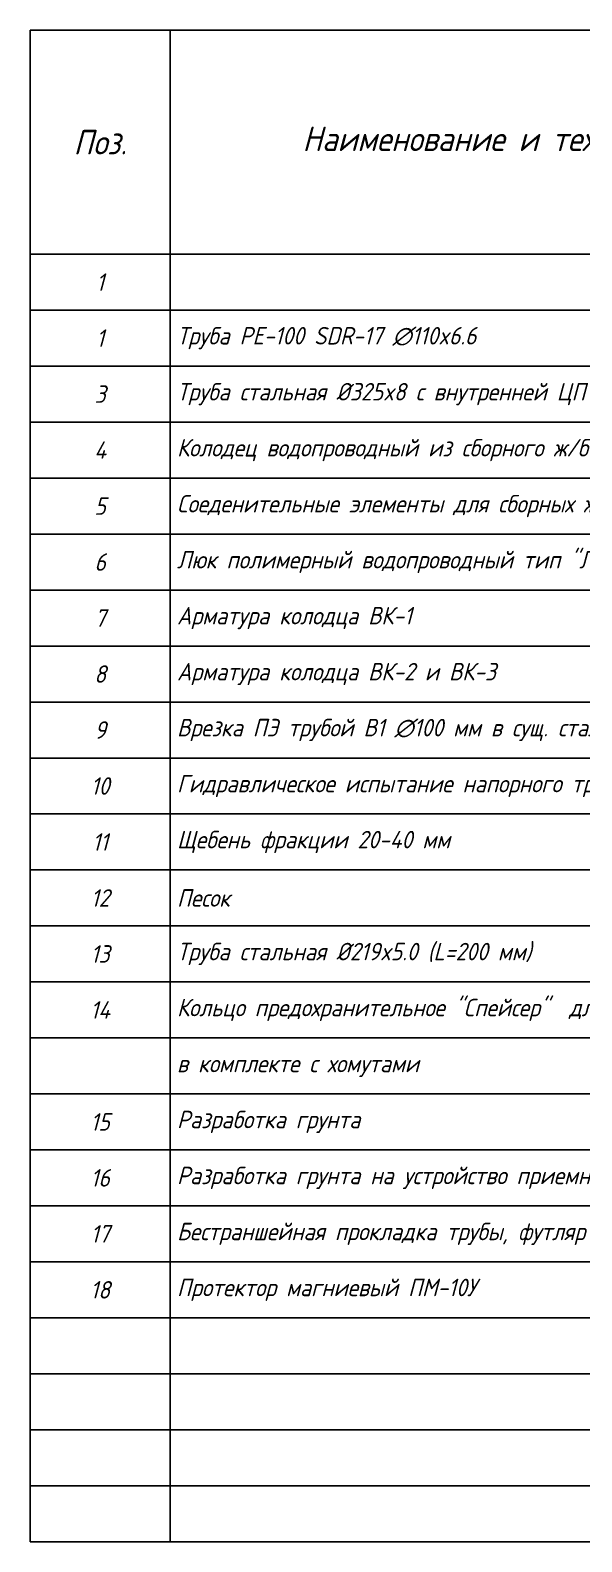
# Model space of a CAD drawing. Header units: millimetres. Extents: x 41097286 to 43803126, y 21258419 to 22595975.
# Drawn here: x 42726648 to 42766101, y 22443166 to 22551166 of the extents above; entities that cross this region are included whole.
import ezdxf

# ---------------------------------------------------------------- set-up
doc = ezdxf.new("R2010")
doc.units = ezdxf.units.MM
doc.layers.add('ВК_text', color=7, linetype='Continuous')
doc.styles.add('note', font='isocpeur.ttf', dxfattribs={"width": 0.9, "oblique": 15})

# ---------------------------------------------------------------- blocks, each defined once
blk = doc.blocks.new('*T37')
at = {"layer": 'ВК_text', "color": 0, "linetype": 'ByBlock', "lineweight": -2, "transparency": 16777216}
for p, q in [((0, 0), (197500, 0)), ((0, 0), (0, -16000)), ((10000, 0), (10000, -16000)), ((75000, 0), (75000, -16000)), ((105000, 0), (105000, -16000)), ((122500, 0), (122500, -16000)), ((145000, 0), (145000, -16000)), ((155000, 0), (155000, -16000)), ((165000, 0), (165000, -16000)), ((177500, 0), (177500, -16000)), ((197500, 0), (197500, -16000))]:
    blk.add_line(p, q, dxfattribs=at)
at = {"layer": 'ВК_text', "transparency": 16777216}
for p, q in [((0, -16000), (197500, -16000)), ((0, -16000), (0, -108000)), ((10000, -16000), (10000, -108000)), ((75000, -16000), (75000, -108000)), ((105000, -16000), (105000, -108000)), ((122500, -16000), (122500, -108000)), ((145000, -16000), (145000, -108000)), ((155000, -16000), (155000, -108000)), ((165000, -16000), (165000, -108000)), ((177500, -16000), (177500, -108000)), ((197500, -16000), (197500, -108000)), ((0, -20000), (197500, -20000)), ((0, -24000), (197500, -24000)), ((0, -28000), (197500, -28000)), ((0, -32000), (197500, -32000)), ((0, -36000), (197500, -36000)), ((0, -40000), (197500, -40000)), ((0, -44000), (197500, -44000)), ((0, -48000), (197500, -48000)), ((0, -52000), (197500, -52000)), ((0, -56000), (197500, -56000)), ((0, -60000), (197500, -60000)), ((0, -64000), (197500, -64000)), ((0, -68000), (197500, -68000)), ((0, -72000), (197500, -72000)), ((0, -76000), (197500, -76000)), ((0, -80000), (197500, -80000)), ((0, -84000), (197500, -84000)), ((0, -88000), (197500, -88000)), ((0, -92000), (197500, -92000)), ((0, -96000), (197500, -96000)), ((0, -100000), (197500, -100000)), ((0, -104000), (197500, -104000)), ((0, -108000), (197500, -108000))]:
    blk.add_line(p, q, dxfattribs=at)
at = {"layer": 'ВК_text', "color": 0, "transparency": 16777216, "char_height": 1750, "attachment_point": 5, "style": 'note'}
for s, insert, width in [('Ед.\\Pизме-\\Pре-\\Pния', (150000, -8000), 9940), ('Масса\\P1 ед.\\Pкг', (171250, -8000), 12440), ('Тип, марка, обозначение документа, опросного листа', (90000, -8000), 29940), ('Поз.', (5000, -8000), 9940), ('Наименование и техническая характеристика', (42500, -8000), 64940), ('Код продукции', (113750, -8000), 17440), ('Поставщик', (133750, -8000), 22440), ('Кол.', (160000, -8000), 9940), ('Примечание', (187500, -8000), 19940)]:
    blk.add_mtext(s, dxfattribs=dict(at, insert=insert, width=width))
at = {"layer": 'ВК_text', "color": 7, "transparency": 16777216, "style": 'note'}
for s, insert, char_height, width, attachment_point in [('1', (5000, -18000), 1250, 9000, 5), ('2', (42500, -18000), 1250, 64000, 5), ('3', (90000, -18000), 1250, 29000, 5), ('4', (113750, -18000), 12.5, 16500, 5), ('5', (133750, -18000), 1250, 21500, 5), ('6', (150000, -18000), 1250, 9000, 5), ('7', (160000, -18000), 1250, 9000, 5), ('8', (171250, -18000), 1250, 11500, 5), ('9', (187500, -18000), 1250, 19000, 5), ('1', (5000, -22000), 1250, 9000, 5), ('{\\C256;Труба PE-100 SDR-17 ∅110x6.6  }', (10500, -22000), 1250, 64000, 4), ('{\\C256;ГОСТ 18599-2001}', (90000, -22000), 1250, 29000, 5), ('120,7800', (160000, -22000), 1250, 9000, 5), ('запас 5%', (187500, -22000), 1250, 19000, 5), ('м', (150000, -22000), 1250, 9000, 5), ('3', (5000, -26000), 1250, 9000, 5), ('Труба стальная %%C325x8 с внутренней ЦП и наружной ВУС изоляцией', (10500, -26000), 1250, 64000, 4), ('ГОСТ 10704-91', (90000, -26000), 1250, 29000, 5), ('м', (150000, -26000), 1250, 9000, 5), ('41,7400', (160000, -26000), 1250, 9000, 5), ('футляр', (187500, -26000), 1250, 19000, 5), ('4', (5000, -30000), 1250, 9000, 5), ('Колодец водопроводный из сборного ж/б ∅1500', (10500, -30000), 1250, 64000, 4), ('ТПР 901-09-11.84', (90000, -30000), 1250, 29000, 5), ('шт.', (150000, -30000), 1250, 9000, 5), ('3,0000', (160000, -30000), 1250, 9000, 5), ('см. табл. привязки. кан. колодцев', (187500, -30000), 1000, 19000, 5), ('5', (5000, -34000), 1250, 9000, 5), ('Соеденительные элементы для сборных ж/б колодцев при сейсмике 8 баллов', (10500, -34000), 1250, 64000, 4), ('ТПР 901-09-11.84', (90000, -34000), 1250, 29000, 5), ('234,0000', (160000, -34000), 1250, 9000, 5), ('кг.', (150000, -34000), 1250, 9000, 5), ('см. лист №3', (187500, -34000), 1000, 19000, 5), ('6', (5000, -38000), 1250, 9000, 5), ('Люк полимерный водопроводный тип "Л" с запорным устройством', (10500, -38000), 1250, 64000, 4), ('шт.', (150000, -38000), 1250, 9000, 5), ('3', (160000, -38000), 1250, 9000, 5), ('см. табл. привязки. кан. колодцев', (187500, -38000), 1000, 19000, 5), ('7', (5000, -42000), 1250, 9000, 5), ('Арматура колодца ВК-1', (10500, -42000), 1250, 64000, 4), ('компл.', (150000, -42000), 1250, 9000, 5), ('1', (160000, -42000), 1250, 9000, 5), ('Арматура колодца ВК-2 и ВК-3', (10500, -46000), 1250, 64000, 4), ('8', (5000, -46000), 1250, 9000, 5), ('компл.', (150000, -46000), 1250, 9000, 5), ('1', (160000, -46000), 1250, 9000, 5), ('9', (5000, -50000), 1250, 9000, 5), ('Врезка ПЭ трубой В1 ∅100 мм в сущ. стальную сеть В1 ∅350', (10500, -50000), 1250, 64000, 4), ('1', (160000, -50000), 1250, 9000, 5), ('шт.', (150000, -50000), 1250, 9000, 5), ('10', (5000, -54000), 1250, 9000, 5), ('Гидравлическое испытание напорного трубопровода ∅100', (10500, -54000), 1250, 64000, 4), ('м', (150000, -54000), 1250, 9000, 5), ('115,03', (160000, -54000), 1250, 9000, 5), ('Щебень фракции 20-40 мм ', (10500, -58000), 1250, 64000, 4), ('м.куб.', (150000, -58000), 1250, 9000, 5), ('0,53', (160000, -58000), 1250, 9000, 5), ('11', (5000, -58000), 1250, 9000, 5), ('ГОСТ 8267-93', (90000, -58000), 1250, 29000, 5), ('12', (5000, -62000), 1250, 9000, 5), ('Песок', (10500, -62000), 1250, 64000, 4), ('ГОСТ 8736-2014', (90000, -62000), 1250, 29000, 5), ('м.куб.', (150000, -62000), 1250, 9000, 5), ('40', (160000, -62000), 1250, 9000, 5), ('13', (5000, -66000), 1250, 9000, 5), ('Труба стальная %%C219x5.0 (L=200 мм)', (10500, -66000), 1250, 64000, 4), ('шт.', (150000, -66000), 1250, 9000, 5), ('6', (160000, -66000), 1250, 9000, 5), ('Кольцо предохранительное "Спейсер"  для трубы %%C110 (футляр %%C325х8.0)', (10500, -70000), 1250, 64000, 4), ('Расстояние между "спейсерами" 2 м', (187500, -70000), 1000, 19000, 5), ('14', (5000, -70000), 1250, 9000, 5), ('ТУ 2291-034-00203803-2005', (90000, -70000), 1250, 29000, 5), ('компл.', (150000, -70000), 1250, 9000, 5), ('21', (160000, -70000), 1250, 9000, 5), ('в комплекте с хомутами', (10500, -74000), 1250, 64000, 4), ('15', (5000, -78000), 1250, 9000, 5), ('Разработка грунта', (10500, -78000), 1250, 64000, 4), ('м.куб.', (150000, -78000), 1250, 9000, 5), ('155', (160000, -78000), 1250, 9000, 5), ('16', (5000, -82000), 1250, 9000, 5), ('Разработка грунта на устройство приемных котлованов', (10500, -82000), 1250, 64000, 4), ('м.куб.', (150000, -82000), 1250, 9000, 5), ('173', (160000, -82000), 1250, 9000, 5), ('Бестраншейная прокладка трубы, футляр %%C325', (10500, -86000), 1250, 64000, 4), ('41,7400', (160000, -86000), 1250, 9000, 5), ('17', (5000, -86000), 1250, 9000, 5), ('м', (150000, -86000), 1250, 9000, 5), ('18', (5000, -90000), 1250, 9000, 5), ('Протектор магниевый ПМ-10У', (10500, -90000), 1250, 64000, 4), ('ТУ 1714-026-57453307-2006', (90000, -90000), 1250, 29000, 5), ('2', (160000, -90000), 1250, 9000, 5), ('шт.', (150000, -90000), 1250, 9000, 5)]:
    blk.add_mtext(s, dxfattribs=dict(at, insert=insert, char_height=char_height, width=width, attachment_point=attachment_point))

msp = doc.modelspace()

# ---------------------------------------------------------------- block references
msp.add_blockref('*T37', (42726648.476, 22551166.004))

doc.saveas('drawing.dxf')
